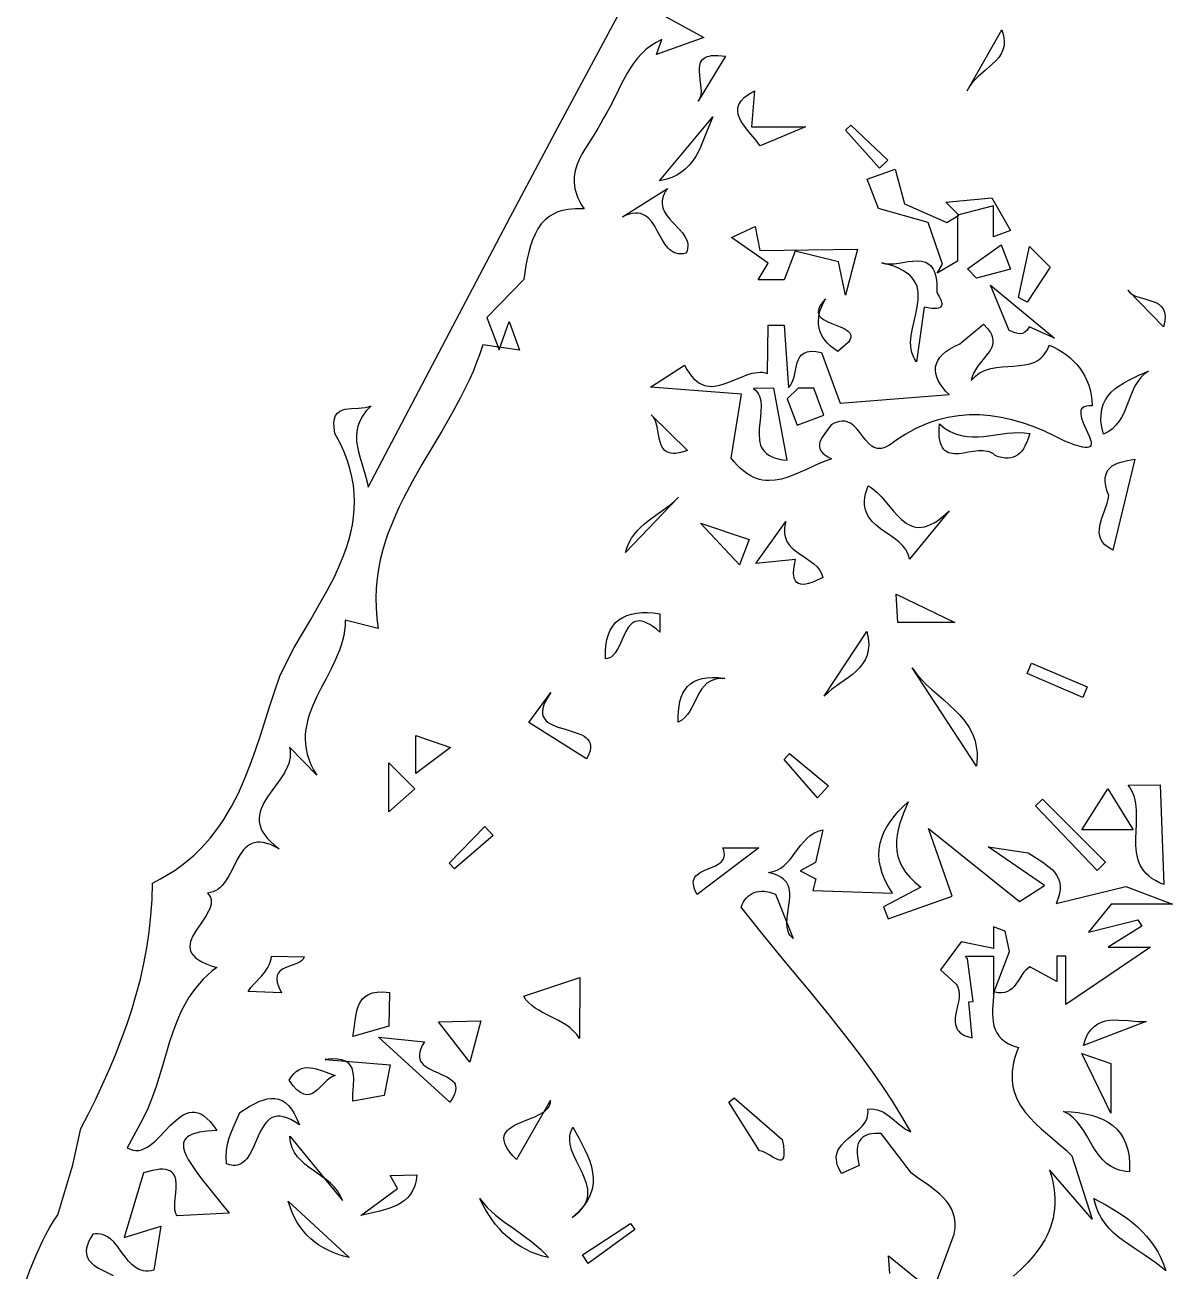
# Model space of a CAD drawing. Header units: metres. Extents: x 0 to 50, y 0 to 50.
# Drawn here: x 36.9 to 43.99, y 26.41 to 34.14 of the extents above; entities that cross this region are included whole.
import ezdxf

# ---------------------------------------------------------------- set-up
doc = ezdxf.new("R2010")
doc.units = ezdxf.units.M

msp = doc.modelspace()

# ---------------------------------------------------------------- linework, layer by layer
for points in [[(36.901291, 26.329422), (36.934369, 26.419446), (36.970237, 26.507901), (37.009885, 26.59424), (37.031436, 26.636444), (37.054302, 26.677914), (37.078608, 26.718581), (37.104477, 26.758377), (37.198778, 27.069422), (37.248639, 27.294612), (37.248639, 27.294612), (37.29502, 27.38493), (37.33975, 27.475559), (37.382649, 27.566567), (37.423539, 27.658024), (37.462238, 27.749999), (37.498566, 27.84256), (37.532345, 27.935777), (37.563393, 28.029719), (37.591531, 28.124455), (37.616579, 28.220055), (37.638356, 28.316586), (37.656684, 28.414119), (37.671381, 28.512722), (37.682269, 28.612465), (37.689166, 28.713417), (37.691893, 28.815646), (37.691893, 28.815646), (37.741057, 28.84086), (37.787624, 28.867649), (37.831694, 28.895953), (37.87337, 28.92571), (37.912753, 28.956857), (37.949945, 28.989334), (37.985048, 29.023078), (38.018164, 29.058027), (38.049394, 29.09412), (38.078839, 29.131295), (38.106602, 29.169491), (38.132785, 29.208645), (38.157488, 29.248695), (38.180814, 29.289581), (38.223741, 29.373611), (38.262378, 29.46024), (38.29754, 29.548975), (38.330041, 29.63932), (38.360693, 29.730783), (38.419707, 29.915084), (38.449696, 30.006935), (38.481092, 30.097927), (38.481092, 30.097927), (38.523567, 30.187204), (38.57058, 30.275505), (38.620554, 30.363178), (38.671913, 30.450571), (38.723079, 30.53803), (38.772477, 30.625903), (38.81853, 30.714538), (38.859662, 30.804281), (38.87789, 30.849676), (38.894297, 30.89548), (38.908685, 30.941734), (38.920857, 30.988482), (38.930617, 31.035768), (38.937768, 31.083635), (38.942111, 31.132126), (38.943451, 31.181286), (38.94159, 31.231156), (38.936331, 31.281782), (38.927478, 31.333205), (38.914832, 31.385471), (38.898198, 31.438621), (38.877377, 31.4927), (38.852173, 31.54775), (38.82239, 31.603816), (38.82239, 31.603816), (38.816711, 31.640247), (38.815804, 31.670358), (38.819209, 31.694766), (38.826466, 31.71409), (38.837114, 31.728949), (38.850694, 31.739959), (38.866744, 31.747741), (38.884805, 31.752911), (38.904416, 31.756087), (38.925117, 31.757889), (38.967949, 31.759841), (39.009617, 31.763712), (39.028864, 31.767913), (39.046439, 31.774447), (39.046439, 31.774447), (39.016436, 31.742613), (38.993212, 31.710829), (38.976139, 31.679095), (38.964588, 31.647409), (38.957931, 31.615769), (38.95554, 31.584174), (38.956787, 31.552621), (38.961042, 31.521109), (38.967679, 31.489637), (38.976068, 31.458202), (38.99559, 31.39544), (39.014583, 31.332807), (39.02231, 31.301536), (39.02802, 31.270292), (39.02802, 31.270292), (39.613781, 32.386317), (39.907864, 32.9434), (40.203158, 33.499649), (40.49997, 34.054905), (40.798607, 34.609006)], [(40.844338, 34.202423), (41.108791, 34.057264), (40.815735, 33.951846), (40.848194, 34.045142), (40.848194, 34.045142), (40.811907, 34.027423), (40.77895, 34.006788), (40.749002, 33.983497), (40.721742, 33.957812), (40.696847, 33.929996), (40.673997, 33.90031), (40.652869, 33.869016), (40.633142, 33.836377), (40.596604, 33.76811), (40.561811, 33.697605), (40.526189, 33.626958), (40.507264, 33.592236), (40.487166, 33.558264), (40.487166, 33.558264), (40.470663, 33.526056), (40.45199, 33.494163), (40.411016, 33.430711), (40.370003, 33.366683), (40.351281, 33.334072), (40.334709, 33.300859), (40.321006, 33.266891), (40.310892, 33.232016), (40.305088, 33.19608), (40.304313, 33.158931), (40.309286, 33.120415), (40.314153, 33.100598), (40.320728, 33.080381), (40.329099, 33.059747), (40.339358, 33.038675), (40.351594, 33.017148), (40.365897, 32.995145), (40.365897, 32.995145), (40.312901, 32.996537), (40.265575, 32.992423), (40.243924, 32.988413), (40.223552, 32.983161), (40.204414, 32.976711), (40.186463, 32.969109), (40.153941, 32.950625), (40.125616, 32.928069), (40.101121, 32.901799), (40.080089, 32.872172), (40.06215, 32.839547), (40.046936, 32.804284), (40.034081, 32.76674), (40.023214, 32.727273), (40.01397, 32.686242), (40.005978, 32.644006), (39.992283, 32.55735), (39.763336, 32.322532), (39.839494, 32.121909), (39.902547, 32.296921), (39.96633, 32.119884), (39.73916, 32.153527), (39.73916, 32.153527), (39.720798, 32.097509), (39.700312, 32.042212), (39.677903, 31.987572), (39.65377, 31.933523), (39.601134, 31.826937), (39.544006, 31.721929), (39.483988, 31.617976), (39.422682, 31.514553), (39.361688, 31.411138), (39.302609, 31.307205), (39.247046, 31.202231), (39.221083, 31.14919), (39.1966, 31.095693), (39.173797, 31.041673), (39.152874, 30.987065), (39.134032, 30.931805), (39.117469, 30.875825), (39.103388, 30.819062), (39.091987, 30.761449), (39.083467, 30.702921), (39.078028, 30.643412), (39.075871, 30.582857), (39.077196, 30.521191), (39.082202, 30.458347), (39.09109, 30.394261), (38.886054, 30.444666), (38.886054, 30.444666), (38.885077, 30.412819), (38.881861, 30.381456), (38.876602, 30.350539), (38.869493, 30.320032), (38.860729, 30.289898), (38.850505, 30.2601), (38.826456, 30.201369), (38.798902, 30.143546), (38.769401, 30.086338), (38.739508, 30.029452), (38.710782, 29.972596), (38.684778, 29.915477), (38.663055, 29.857803), (38.654284, 29.828666), (38.647168, 29.79928), (38.6419, 29.76961), (38.638676, 29.739617), (38.637689, 29.709266), (38.639134, 29.678521), (38.643206, 29.647344), (38.6501, 29.615698), (38.66001, 29.583549), (38.673131, 29.550857), (38.689658, 29.517588), (38.709784, 29.483705), (38.539694, 29.65712), (38.539694, 29.65712), (38.544045, 29.636575), (38.545565, 29.616336), (38.544497, 29.596376), (38.541083, 29.576671), (38.535565, 29.557196), (38.528186, 29.537927), (38.508809, 29.499907), (38.484891, 29.462412), (38.458368, 29.425245), (38.431176, 29.388207), (38.405254, 29.351101), (38.382536, 29.313728), (38.372985, 29.29488), (38.364961, 29.275892), (38.358707, 29.256737), (38.354465, 29.237393), (38.352477, 29.217833), (38.352986, 29.198034), (38.356232, 29.17797), (38.362459, 29.157617), (38.371908, 29.13695), (38.384822, 29.115944), (38.401442, 29.094575), (38.422011, 29.072817), (38.446771, 29.050647), (38.475964, 29.028038), (38.475964, 29.028038), (38.448638, 29.042491), (38.423334, 29.053594), (38.399938, 29.061533), (38.378333, 29.066494), (38.358404, 29.068665), (38.340037, 29.068232), (38.323117, 29.065381), (38.307527, 29.060298), (38.293153, 29.053171), (38.279879, 29.044186), (38.267591, 29.033529), (38.256173, 29.021386), (38.235487, 28.993391), (38.2169, 28.961693), (38.182332, 28.893156), (38.16451, 28.8593), (38.145099, 28.827709), (38.123178, 28.799875), (38.110988, 28.787833), (38.097825, 28.777289), (38.083574, 28.768431), (38.06812, 28.761444), (38.051347, 28.756516), (38.03314, 28.753832), (38.03314, 28.753832), (38.043555, 28.740923), (38.050678, 28.727601), (38.054781, 28.713897), (38.056139, 28.699843), (38.055025, 28.68547), (38.051713, 28.670809), (38.046476, 28.655892), (38.039588, 28.64075), (38.021953, 28.609915), (38.000998, 28.578555), (37.957878, 28.515261), (37.940092, 28.483827), (37.9331, 28.468273), (37.92774, 28.45287), (37.924285, 28.437648), (37.923011, 28.42264), (37.924189, 28.407875), (37.928094, 28.393386), (37.934999, 28.379204), (37.945177, 28.36536), (37.958903, 28.351886), (37.97645, 28.338812), (37.998092, 28.32617), (38.024102, 28.313992), (38.054753, 28.302308), (38.09032, 28.29115), (38.09032, 28.29115), (38.060343, 28.268431), (38.03242, 28.244587), (38.00644, 28.219674), (37.982292, 28.193753), (37.959866, 28.16688), (37.93905, 28.139116), (37.919735, 28.110518), (37.901809, 28.081145), (37.869683, 28.020308), (37.841784, 27.957073), (37.817227, 27.891908), (37.795125, 27.825282), (37.754745, 27.689519), (37.713554, 27.553529), (37.690439, 27.48662), (37.664462, 27.421059), (37.634738, 27.357314), (37.600381, 27.295854), (37.533913, 27.174581), (37.533913, 27.174581), (37.552694, 27.165076), (37.57108, 27.159398), (37.589103, 27.157246), (37.606793, 27.15832), (37.624179, 27.162321), (37.641292, 27.168949), (37.658163, 27.177904), (37.674822, 27.188885), (37.707624, 27.215728), (37.739941, 27.247079), (37.804088, 27.313705), (37.836403, 27.344181), (37.869202, 27.369567), (37.885859, 27.379602), (37.902728, 27.387463), (37.919839, 27.392853), (37.937223, 27.39547), (37.954909, 27.395014), (37.972929, 27.391187), (37.991311, 27.383687), (38.010088, 27.372215), (38.029289, 27.356471), (38.048944, 27.336155), (38.069083, 27.310967), (38.089737, 27.280608), (38.089737, 27.280608), (38.031099, 27.277837), (37.983658, 27.271364), (37.946522, 27.261528), (37.93154, 27.255454), (37.918798, 27.248665), (37.908186, 27.241205), (37.899593, 27.233114), (37.892906, 27.224436), (37.888014, 27.215213), (37.884805, 27.205486), (37.883168, 27.195299), (37.884163, 27.173711), (37.890105, 27.150786), (37.900102, 27.126862), (37.913261, 27.102277), (37.928689, 27.077369), (37.96278, 27.027936), (37.995233, 26.981265), (38.167064, 26.768563), (37.845378, 26.751908), (37.845378, 26.751908), (37.839818, 26.759118), (37.835608, 26.767575), (37.83067, 26.787757), (37.829437, 26.811518), (37.830778, 26.837917), (37.836668, 26.894883), (37.838958, 26.923572), (37.839307, 26.951148), (37.836584, 26.976673), (37.829662, 26.999209), (37.824273, 27.009063), (37.817411, 27.017817), (37.808934, 27.025355), (37.798701, 27.03156), (37.786572, 27.036313), (37.772405, 27.039499), (37.756058, 27.040999), (37.737392, 27.040696), (37.716264, 27.038473), (37.692533, 27.034213), (37.6367, 27.019112), (37.516478, 26.617668), (37.743098, 26.688761), (37.700226, 26.415728), (37.700226, 26.415728), (37.682491, 26.411984), (37.665835, 26.410193), (37.650187, 26.41023), (37.635479, 26.411969), (37.621639, 26.415283), (37.608599, 26.420045), (37.584636, 26.433412), (37.563032, 26.451058), (37.543227, 26.471975), (37.524662, 26.495151), (37.506779, 26.519578), (37.470822, 26.568139), (37.45163, 26.590254), (37.430883, 26.609579), (37.408024, 26.625103), (37.395627, 26.631124), (37.382492, 26.635816), (37.368549, 26.639052), (37.353729, 26.640708), (37.337961, 26.640655), (37.321176, 26.638769), (37.321176, 26.638769), (37.306804, 26.614133), (37.295853, 26.591462), (37.288116, 26.570635), (37.283388, 26.551531), (37.281463, 26.534031), (37.282134, 26.518014), (37.285195, 26.503359), (37.29044, 26.489947), (37.297664, 26.477657), (37.30666, 26.466369), (37.317223, 26.455963), (37.329145, 26.446318), (37.356245, 26.428832), (37.386314, 26.412948), (37.44876, 26.382138)], [(42.955069, 34.10629), (42.955069, 34.10629), (42.965769, 34.070549), (42.969908, 34.038204), (42.9682, 34.008871), (42.96136, 33.982165), (42.950103, 33.9577), (42.935143, 33.935093), (42.917196, 33.913958), (42.896976, 33.89391), (42.852577, 33.855537), (42.807664, 33.816896), (42.786801, 33.796512), (42.767954, 33.774907), (42.751838, 33.751696), (42.739167, 33.726493), (42.955069, 34.10629)], [(41.2417, 33.942418), (41.072221, 33.663984), (41.072221, 33.663984), (41.078855, 33.671879), (41.084039, 33.680644), (41.090599, 33.700458), (41.092993, 33.722769), (41.092313, 33.746925), (41.086097, 33.798152), (41.082744, 33.823913), (41.080683, 33.848901), (41.081005, 33.872461), (41.084803, 33.893938), (41.088346, 33.903691), (41.093168, 33.912678), (41.099404, 33.920817), (41.107191, 33.928027), (41.116666, 33.934225), (41.127964, 33.93933), (41.141223, 33.943259), (41.156579, 33.945932), (41.174168, 33.947266), (41.194127, 33.94718), (41.2417, 33.942418)], [(41.42176, 33.726709), (41.404241, 33.504737), (41.737522, 33.504737), (41.457242, 33.385688), (41.457242, 33.385688), (41.423913, 33.430001), (41.387792, 33.4737), (41.354403, 33.51685), (41.340458, 33.538241), (41.329268, 33.559519), (41.321523, 33.580693), (41.317913, 33.601772), (41.319129, 33.622764), (41.325861, 33.643677), (41.3388, 33.66452), (41.358635, 33.685301), (41.386059, 33.706028), (41.42176, 33.726709)], [(41.163455, 33.56562), (41.163455, 33.56562), (41.137683, 33.503056), (41.113038, 33.439473), (41.086742, 33.377254), (41.072107, 33.3474), (41.056017, 33.318779), (41.038125, 33.291691), (41.018085, 33.266431), (40.995548, 33.243299), (40.970168, 33.222591), (40.941597, 33.204605), (40.909489, 33.189639), (40.873495, 33.177991), (40.833269, 33.169959), (41.163455, 33.56562)], [(42.018813, 33.515065), (42.247755, 33.296974), (42.196352, 33.24858), (41.985261, 33.483474), (42.018813, 33.515065)], [(42.120695, 33.179904), (42.294732, 33.242246), (42.351136, 33.0262), (42.61373, 32.91162), (42.688303, 32.956329), (42.6084, 33.03617), (42.893615, 33.064495), (43.009409, 32.860857), (42.903876, 32.822895), (42.903876, 33.014699), (42.680147, 32.95638), (42.680147, 32.671996), (42.554299, 32.596546), (42.587858, 32.652435), (42.498968, 32.910636), (42.189438, 32.998815), (42.120695, 33.179904)], [(40.882293, 33.121851), (40.882293, 33.121851), (40.87131, 33.104527), (40.862785, 33.087964), (40.856566, 33.072118), (40.852502, 33.056943), (40.850442, 33.042395), (40.850235, 33.028427), (40.851728, 33.014994), (40.854772, 33.002052), (40.864905, 32.977456), (40.879423, 32.954279), (40.897117, 32.932157), (40.916776, 32.91073), (40.95715, 32.868507), (40.975446, 32.846988), (40.990868, 32.824714), (41.002205, 32.801324), (41.005964, 32.789097), (41.008249, 32.776455), (41.008907, 32.763353), (41.007788, 32.749745), (41.00474, 32.735587), (40.999613, 32.720833), (40.999613, 32.720833), (40.981469, 32.717213), (40.964726, 32.716061), (40.94928, 32.717198), (40.935029, 32.720448), (40.92187, 32.725631), (40.9097, 32.73257), (40.898418, 32.741087), (40.887919, 32.751004), (40.868864, 32.774325), (40.851713, 32.801109), (40.819836, 32.859369), (40.803468, 32.887997), (40.785717, 32.914392), (40.765762, 32.93713), (40.754702, 32.946682), (40.742782, 32.954785), (40.729901, 32.961263), (40.715955, 32.965935), (40.700843, 32.968626), (40.68446, 32.969155), (40.666705, 32.967347), (40.647474, 32.963021), (40.626666, 32.956001), (40.604177, 32.946109), (40.882293, 33.121851)], [(41.279758, 32.818381), (41.425323, 32.887279), (41.455769, 32.737936), (42.060669, 32.746489), (41.985823, 32.459803), (41.943612, 32.66686), (41.673956, 32.734014), (41.60586, 32.55463), (41.444042, 32.55463), (41.506697, 32.658973), (41.279758, 32.818381)], [(42.950166, 32.773101), (43.007754, 32.621396), (42.79844, 32.566835), (42.742395, 32.622836), (42.950166, 32.773101)], [(43.125227, 32.761931), (43.253916, 32.633343), (43.111086, 32.416886), (43.057239, 32.445953), (43.125227, 32.761931)], [(42.426188, 32.04698), (42.426188, 32.04698), (42.413792, 32.065302), (42.404248, 32.084335), (42.397308, 32.104013), (42.392722, 32.124272), (42.390242, 32.145045), (42.389619, 32.166268), (42.392946, 32.209797), (42.400714, 32.254336), (42.410931, 32.29936), (42.421606, 32.344345), (42.430748, 32.388766), (42.436366, 32.432098), (42.437231, 32.453192), (42.436468, 32.473817), (42.433828, 32.493908), (42.429063, 32.5134), (42.421923, 32.532225), (42.41216, 32.55032), (42.399525, 32.567618), (42.383769, 32.584054), (42.364642, 32.599563), (42.341897, 32.614078), (42.315284, 32.627535), (42.284554, 32.639867), (42.249458, 32.651009), (42.209748, 32.660896), (42.209748, 32.660896), (42.233634, 32.65531), (42.259652, 32.653861), (42.287274, 32.655491), (42.315975, 32.659144), (42.374505, 32.668292), (42.403282, 32.671674), (42.431031, 32.672852), (42.457227, 32.670771), (42.481341, 32.664373), (42.492454, 32.659225), (42.502849, 32.652602), (42.512461, 32.644372), (42.521223, 32.634402), (42.529071, 32.62256), (42.535937, 32.608715), (42.541758, 32.592734), (42.546465, 32.574486), (42.549995, 32.553837), (42.55228, 32.530657), (42.552855, 32.476173), (42.552855, 32.476173), (42.566312, 32.45277), (42.57673, 32.43079), (42.582304, 32.41126), (42.58271, 32.402733), (42.581228, 32.395204), (42.577632, 32.388799), (42.571697, 32.383648), (42.563197, 32.379878), (42.551907, 32.377617), (42.5376, 32.376994), (42.520051, 32.378137), (42.474326, 32.386234), (42.426188, 32.04698)], [(43.280576, 32.193333), (43.123327, 32.263312), (43.123327, 32.263312), (43.110724, 32.243478), (43.097577, 32.230348), (43.083743, 32.223007), (43.069079, 32.22054), (43.053443, 32.222031), (43.036691, 32.226567), (42.999268, 32.241108), (42.885452, 32.521652), (43.280576, 32.193333)], [(43.736123, 32.491756), (43.736123, 32.491756), (43.74876, 32.476483), (43.764584, 32.464389), (43.782945, 32.454824), (43.803191, 32.447136), (43.846731, 32.43479), (43.889995, 32.422146), (43.909895, 32.414084), (43.927772, 32.403995), (43.942974, 32.391229), (43.95485, 32.375133), (43.96275, 32.355058), (43.96602, 32.330353), (43.964011, 32.300366), (43.95607, 32.264448), (43.736123, 32.491756)], [(41.861544, 32.43812), (41.861544, 32.43812), (41.846672, 32.421185), (41.835049, 32.405604), (41.826476, 32.391296), (41.820752, 32.378181), (41.817678, 32.366179), (41.817053, 32.355208), (41.818678, 32.345189), (41.822353, 32.33604), (41.827877, 32.327683), (41.835051, 32.320035), (41.853548, 32.306547), (41.876244, 32.294934), (41.901539, 32.284551), (41.953528, 32.264903), (41.977022, 32.25435), (41.996716, 32.242453), (42.004638, 32.235799), (42.01101, 32.228567), (42.015632, 32.220678), (42.018304, 32.21205), (42.018826, 32.202603), (42.016999, 32.192257), (42.012622, 32.180931), (42.005495, 32.168545), (41.938715, 32.11057), (41.938715, 32.11057), (41.91477, 32.127167), (41.893594, 32.144346), (41.87514, 32.162093), (41.859361, 32.180394), (41.84621, 32.199235), (41.83564, 32.218603), (41.827603, 32.238482), (41.822054, 32.25886), (41.818944, 32.279721), (41.818227, 32.301052), (41.819856, 32.322839), (41.823784, 32.345068), (41.829964, 32.367724), (41.838349, 32.390795), (41.848891, 32.414265), (41.861544, 32.43812)], [(41.606095, 32.275186), (41.632186, 31.885956), (41.632186, 31.885956), (41.645575, 31.902834), (41.655768, 31.921467), (41.663433, 31.941391), (41.669241, 31.962138), (41.677965, 32.004241), (41.687298, 32.04405), (41.693868, 32.06193), (41.702601, 32.077839), (41.714165, 32.091311), (41.729231, 32.101881), (41.74847, 32.109082), (41.77255, 32.11245), (41.802141, 32.111517), (41.837914, 32.105819), (41.952073, 31.790922), (42.627387, 31.843804), (42.627387, 31.843804), (42.60645, 31.865969), (42.588297, 31.888023), (42.573048, 31.909917), (42.560821, 31.931603), (42.551738, 31.953032), (42.545918, 31.974156), (42.543481, 31.994926), (42.544546, 32.015293), (42.549234, 32.03521), (42.557663, 32.054627), (42.569955, 32.073497), (42.586228, 32.09177), (42.606602, 32.109398), (42.631197, 32.126333), (42.660134, 32.142525), (42.693531, 32.157928), (42.840491, 32.27968), (42.840491, 32.27968), (42.866826, 32.253178), (42.884853, 32.228112), (42.891032, 32.216063), (42.895468, 32.204309), (42.899564, 32.181597), (42.898034, 32.159802), (42.891773, 32.138753), (42.881674, 32.118277), (42.868632, 32.0982), (42.83729, 32.058555), (42.804898, 32.018439), (42.790543, 31.997772), (42.778607, 31.976469), (42.769984, 31.954357), (42.765567, 31.931264), (42.765567, 31.931264), (42.778385, 31.946159), (42.791966, 31.959184), (42.806247, 31.970474), (42.821167, 31.980163), (42.852678, 31.995283), (42.886007, 32.005625), (42.920663, 32.012271), (42.956153, 32.016301), (43.02767, 32.020844), (43.062713, 32.023518), (43.096623, 32.027904), (43.128909, 32.035082), (43.159078, 32.046134), (43.173216, 32.05345), (43.186639, 32.062141), (43.199288, 32.072341), (43.2111, 32.084185), (43.222014, 32.097809), (43.231969, 32.113348), (43.240903, 32.130936), (43.248754, 32.15071), (43.248754, 32.15071), (43.277095, 32.137414), (43.304247, 32.122853), (43.330131, 32.107007), (43.354668, 32.089856), (43.377778, 32.071379), (43.399383, 32.051557), (43.419404, 32.030369), (43.43776, 32.007795), (43.454373, 31.983815), (43.469164, 31.958409), (43.482053, 31.931557), (43.492961, 31.903238), (43.50181, 31.873432), (43.50852, 31.84212), (43.513011, 31.80928), (43.515204, 31.774894), (43.515204, 31.774894), (43.495094, 31.775044), (43.478728, 31.772962), (43.465827, 31.768827), (43.456112, 31.762816), (43.449304, 31.755107), (43.445125, 31.745878), (43.443295, 31.735308), (43.443535, 31.723574), (43.449111, 31.697327), (43.459622, 31.66856), (43.486522, 31.609168), (43.498448, 31.58139), (43.506383, 31.556789), (43.508157, 31.546125), (43.508097, 31.53679), (43.505922, 31.528961), (43.501356, 31.522816), (43.494118, 31.518534), (43.483931, 31.516292), (43.470514, 31.516268), (43.453589, 31.518641), (43.432877, 31.523589), (43.408099, 31.531289), (43.34523, 31.555658), (43.34523, 31.555658), (43.279885, 31.58888), (43.214409, 31.618948), (43.148811, 31.645586), (43.083103, 31.668517), (43.017297, 31.687465), (42.951402, 31.702155), (42.885431, 31.712311), (42.819395, 31.717656), (42.753303, 31.717915), (42.687168, 31.712812), (42.621001, 31.702071), (42.554812, 31.685416), (42.521712, 31.674784), (42.488612, 31.662571), (42.455512, 31.648741), (42.422413, 31.63326), (42.389318, 31.616093), (42.356226, 31.597207), (42.32314, 31.576566), (42.290062, 31.554136), (42.290062, 31.554136), (42.271568, 31.539512), (42.254275, 31.528015), (42.238103, 31.519448), (42.222971, 31.513613), (42.208801, 31.510311), (42.195512, 31.509346), (42.183025, 31.51052), (42.17126, 31.513635), (42.160136, 31.518494), (42.149575, 31.524898), (42.129821, 31.541553), (42.111359, 31.56202), (42.093551, 31.584716), (42.075759, 31.608061), (42.057345, 31.630473), (42.037671, 31.650371), (42.016098, 31.666173), (42.004401, 31.672044), (41.991989, 31.676299), (41.978784, 31.678738), (41.964706, 31.679166), (41.949674, 31.677384), (41.933609, 31.673194), (41.916432, 31.666399), (41.898062, 31.656801), (41.898062, 31.656801), (41.857306, 31.603133), (41.839477, 31.576147), (41.832554, 31.562679), (41.827474, 31.549251), (41.824625, 31.535881), (41.824392, 31.522587), (41.827163, 31.509386), (41.833324, 31.496297), (41.843263, 31.483337), (41.857366, 31.470523), (41.87602, 31.457875), (41.899611, 31.445409), (41.899611, 31.445409), (41.860713, 31.431887), (41.821864, 31.41594), (41.744268, 31.380431), (41.666739, 31.346209), (41.627972, 31.331869), (41.589191, 31.320598), (41.550384, 31.313311), (41.51154, 31.310924), (41.492101, 31.311854), (41.472649, 31.314353), (41.453183, 31.318534), (41.433701, 31.324512), (41.414202, 31.332402), (41.394685, 31.342319), (41.375148, 31.354375), (41.35559, 31.368687), (41.336009, 31.385369), (41.316405, 31.404534), (41.296776, 31.426298), (41.277121, 31.450775), (41.341277, 31.845868), (40.778282, 31.889408), (40.989334, 32.026456), (40.989334, 32.026456), (41.003302, 32.000648), (41.017579, 31.978135), (41.032148, 31.958743), (41.046992, 31.9423), (41.062093, 31.928632), (41.077433, 31.917567), (41.092996, 31.90893), (41.108764, 31.902549), (41.124719, 31.89825), (41.140843, 31.89586), (41.157121, 31.895206), (41.173534, 31.896115), (41.206695, 31.901927), (41.240188, 31.911912), (41.273872, 31.924681), (41.30761, 31.938851), (41.34126, 31.953035), (41.374685, 31.965847), (41.407744, 31.975902), (41.440298, 31.981812), (41.456342, 31.98278), (41.472208, 31.982193), (41.487878, 31.979877), (41.503334, 31.975659), (41.50608, 32.275186), (41.606095, 32.275186)], [(43.862777, 31.989997), (43.862777, 31.989997), (43.837382, 31.971195), (43.815811, 31.949664), (43.797471, 31.925828), (43.78177, 31.900107), (43.768117, 31.872926), (43.755919, 31.844705), (43.733521, 31.786839), (43.709841, 31.729887), (43.696041, 31.70281), (43.680144, 31.677229), (43.661559, 31.653567), (43.639695, 31.632246), (43.613958, 31.613689), (43.583757, 31.598318), (43.583757, 31.598318), (43.573654, 31.642455), (43.568927, 31.682755), (43.56921, 31.71948), (43.574138, 31.752888), (43.583347, 31.783242), (43.596472, 31.810801), (43.613147, 31.835826), (43.633008, 31.858578), (43.655689, 31.879316), (43.680826, 31.898301), (43.708053, 31.915795), (43.737007, 31.932057), (43.79863, 31.961927), (43.862777, 31.989997)], [(41.415771, 31.881019), (41.415771, 31.881019), (41.428124, 31.870994), (41.438279, 31.859792), (41.446419, 31.847505), (41.452725, 31.834226), (41.457381, 31.820048), (41.460567, 31.805063), (41.463259, 31.773047), (41.462259, 31.738921), (41.459022, 31.703427), (41.451666, 31.631311), (41.450458, 31.596174), (41.452839, 31.562642), (41.45583, 31.546711), (41.460264, 31.531459), (41.466324, 31.51698), (41.474192, 31.503366), (41.484048, 31.490712), (41.496076, 31.479108), (41.510458, 31.468649), (41.527374, 31.459427), (41.547009, 31.451535), (41.569543, 31.445067), (41.595158, 31.440114), (41.624037, 31.43677), (41.540953, 31.883965), (41.415771, 31.881019)], [(41.692009, 31.883965), (41.625356, 31.817365), (41.687319, 31.654136), (41.852557, 31.716764), (41.789087, 31.883965), (41.692009, 31.883965)], [(40.781907, 31.719426), (41.006449, 31.496931), (41.006449, 31.496931), (40.966243, 31.484715), (40.932955, 31.47941), (40.918677, 31.47912), (40.905852, 31.480282), (40.89439, 31.482804), (40.884198, 31.486595), (40.875185, 31.491563), (40.867258, 31.497616), (40.854298, 31.51261), (40.844582, 31.530841), (40.837376, 31.551576), (40.831945, 31.57408), (40.827555, 31.597618), (40.818955, 31.644858), (40.813277, 31.667091), (40.805699, 31.68742), (40.795487, 31.705109), (40.781907, 31.719426)], [(43.128401, 31.602038), (43.128401, 31.602038), (43.114608, 31.560022), (43.097858, 31.523747), (43.088249, 31.507988), (43.077749, 31.493936), (43.066309, 31.481679), (43.053878, 31.471309), (43.040407, 31.462916), (43.025844, 31.45659), (43.010139, 31.45242), (42.993242, 31.450498), (42.975103, 31.450913), (42.955671, 31.453756), (42.934897, 31.459116), (42.912729, 31.467085), (42.912729, 31.467085), (42.902123, 31.476026), (42.890684, 31.483057), (42.878493, 31.488349), (42.865633, 31.492076), (42.838235, 31.495527), (42.809147, 31.494794), (42.779027, 31.49126), (42.748532, 31.48631), (42.718321, 31.481328), (42.689051, 31.477698), (42.66138, 31.476805), (42.635965, 31.480032), (42.62431, 31.483623), (42.613465, 31.488764), (42.603513, 31.495626), (42.594537, 31.504384), (42.586618, 31.51521), (42.579839, 31.528277), (42.574282, 31.543759), (42.570029, 31.561827), (42.567162, 31.582656), (42.565764, 31.606418), (42.565917, 31.633287), (42.567703, 31.663435), (42.567703, 31.663435), (42.600426, 31.636055), (42.633775, 31.615118), (42.667684, 31.599915), (42.702083, 31.589738), (42.736905, 31.583881), (42.772082, 31.581634), (42.807545, 31.582291), (42.843228, 31.585143), (42.914977, 31.5946), (42.986785, 31.604344), (43.022541, 31.607553), (43.058108, 31.608711), (43.093417, 31.607109), (43.128401, 31.602038)], [(43.778184, 31.443163), (43.642478, 30.880301), (43.642478, 30.880301), (43.615121, 30.895574), (43.593873, 30.912091), (43.578162, 30.929754), (43.567416, 30.948465), (43.561062, 30.968129), (43.558528, 30.988647), (43.559241, 31.009922), (43.56263, 31.031857), (43.56812, 31.054355), (43.575141, 31.077317), (43.591482, 31.124248), (43.607074, 31.171873), (43.613158, 31.195701), (43.617337, 31.219411), (43.617337, 31.219411), (43.606167, 31.250338), (43.598964, 31.278187), (43.595485, 31.303135), (43.595486, 31.325355), (43.598724, 31.345025), (43.604954, 31.362318), (43.613932, 31.377411), (43.625415, 31.390478), (43.639158, 31.401696), (43.654919, 31.41124), (43.672453, 31.419285), (43.691516, 31.426006), (43.733254, 31.436179), (43.778184, 31.443163)], [(42.126241, 31.278311), (42.126241, 31.278311), (42.1408, 31.270205), (42.154896, 31.260672), (42.181912, 31.23798), (42.207719, 31.211546), (42.232745, 31.182679), (42.282169, 31.122887), (42.307424, 31.094583), (42.333614, 31.069087), (42.361166, 31.04771), (42.375587, 31.038975), (42.39051, 31.031761), (42.405988, 31.026231), (42.422074, 31.02255), (42.438823, 31.020882), (42.456287, 31.021389), (42.474521, 31.024236), (42.493578, 31.029586), (42.513511, 31.037604), (42.534375, 31.048453), (42.556222, 31.062297), (42.579107, 31.079299), (42.603083, 31.099624), (42.628203, 31.123435), (42.38161, 30.824267), (42.38161, 30.824267), (42.378359, 30.840397), (42.373398, 30.85554), (42.366866, 30.869781), (42.358906, 30.883207), (42.339259, 30.907958), (42.315582, 30.930483), (42.288998, 30.951472), (42.260632, 30.971616), (42.203049, 31.012124), (42.17608, 31.033869), (42.151826, 31.057528), (42.131409, 31.083791), (42.122991, 31.098115), (42.115955, 31.113348), (42.110439, 31.129577), (42.106586, 31.146888), (42.104536, 31.165368), (42.104429, 31.185102), (42.106405, 31.206177), (42.110606, 31.22868), (42.117171, 31.252696), (42.126241, 31.278311)], [(40.95176, 31.20779), (40.623063, 30.865566), (40.623063, 30.865566), (40.632967, 30.897587), (40.645611, 30.926869), (40.660713, 30.953695), (40.677989, 30.978349), (40.697156, 31.001113), (40.717931, 31.022271), (40.74003, 31.042106), (40.763169, 31.060901), (40.811438, 31.096503), (40.86047, 31.131342), (40.908, 31.167683), (40.930493, 31.187124), (40.95176, 31.20779)], [(41.086562, 31.046979), (41.388507, 30.945575), (41.328937, 30.788648), (41.086562, 31.046979)], [(41.616026, 31.057028), (41.616026, 31.057028), (41.611526, 31.037774), (41.608774, 31.019753), (41.607671, 31.002898), (41.608116, 30.987137), (41.610011, 30.972403), (41.613255, 30.958625), (41.623394, 30.933664), (41.637735, 30.9117), (41.655484, 30.89218), (41.675843, 30.874551), (41.698016, 30.858258), (41.744615, 30.827467), (41.767448, 30.811862), (41.788909, 30.79538), (41.8082, 30.777466), (41.824525, 30.757568), (41.837088, 30.735131), (41.845091, 30.709602), (41.845091, 30.709602), (41.798461, 30.687288), (41.777188, 30.678968), (41.757416, 30.672752), (41.73925, 30.668803), (41.722796, 30.66728), (41.708159, 30.668345), (41.695444, 30.672159), (41.684756, 30.678882), (41.6762, 30.688675), (41.669882, 30.701699), (41.665907, 30.718115), (41.66438, 30.738084), (41.665406, 30.761766), (41.669091, 30.789323), (41.675539, 30.820915), (41.429903, 30.797346), (41.616026, 31.057028)], [(42.299957, 30.607096), (42.663703, 30.43086), (42.310133, 30.43086), (42.299957, 30.607096)], [(40.836488, 30.370757), (40.836488, 30.370757), (40.81383, 30.389841), (40.792838, 30.405594), (40.773425, 30.418191), (40.755502, 30.42781), (40.738981, 30.434627), (40.723773, 30.438819), (40.70979, 30.440562), (40.696943, 30.440033), (40.685143, 30.437409), (40.674304, 30.432866), (40.664335, 30.426581), (40.655148, 30.41873), (40.638769, 30.399037), (40.624458, 30.375201), (40.611509, 30.348634), (40.599212, 30.320749), (40.586861, 30.292959), (40.573748, 30.266676), (40.559165, 30.243313), (40.542406, 30.224283), (40.532988, 30.216834), (40.522761, 30.210998), (40.511635, 30.206952), (40.499524, 30.204872), (40.499524, 30.204872), (40.498974, 30.248419), (40.501702, 30.288001), (40.50762, 30.323728), (40.516641, 30.355703), (40.528678, 30.384035), (40.543645, 30.408829), (40.561454, 30.430192), (40.582019, 30.448231), (40.605252, 30.463051), (40.631068, 30.47476), (40.659378, 30.483464), (40.690096, 30.489269), (40.723136, 30.492281), (40.75841, 30.492608), (40.795831, 30.490356), (40.835312, 30.485631), (40.836488, 30.370757)], [(42.118893, 30.375823), (42.118893, 30.375823), (42.127244, 30.333029), (42.129737, 30.294404), (42.126913, 30.259563), (42.119316, 30.228119), (42.107487, 30.199686), (42.091969, 30.173877), (42.073305, 30.150306), (42.052036, 30.128586), (42.028705, 30.108332), (42.003855, 30.089156), (41.951765, 30.052496), (41.900105, 30.015515), (41.875792, 29.995938), (41.853214, 29.975122), (42.118893, 30.375823)], [(42.399887, 30.150416), (42.399887, 30.150416), (42.42626, 30.113311), (42.456121, 30.078411), (42.48868, 30.045213), (42.523145, 30.013215), (42.594628, 29.950809), (42.630064, 29.919397), (42.664241, 29.887176), (42.696369, 29.853642), (42.725656, 29.818295), (42.751311, 29.780632), (42.772543, 29.740151), (42.781254, 29.718696), (42.788561, 29.696349), (42.794368, 29.673046), (42.798574, 29.648724), (42.801081, 29.623321), (42.80179, 29.596774), (42.800602, 29.56902), (42.797419, 29.539996), (42.399887, 30.150416)], [(43.45567, 29.966345), (43.111794, 30.114866), (43.138972, 30.178264), (43.483832, 30.032485), (43.45567, 29.966345)], [(41.237221, 30.084222), (41.237221, 30.084222), (41.203148, 30.083337), (41.173931, 30.077601), (41.148989, 30.067594), (41.127742, 30.053894), (41.109609, 30.037082), (41.094011, 30.017737), (41.080368, 29.99644), (41.068098, 29.973769), (41.04536, 29.926629), (41.033731, 29.903318), (41.021156, 29.880953), (41.007054, 29.860114), (40.990844, 29.84138), (40.971948, 29.825332), (40.949783, 29.812548), (40.949783, 29.812548), (40.949241, 29.84802), (40.95072, 29.881473), (40.954315, 29.912812), (40.960121, 29.94194), (40.968236, 29.968762), (40.978755, 29.993182), (40.991773, 30.015104), (41.007386, 30.034434), (41.025691, 30.051074), (41.046782, 30.064929), (41.070756, 30.075904), (41.097709, 30.083903), (41.127736, 30.08883), (41.160933, 30.090589), (41.197396, 30.089085), (41.237221, 30.084222)], [(40.160344, 29.996936), (40.160344, 29.996936), (40.141329, 29.968515), (40.12688, 29.942785), (40.11671, 29.919578), (40.110528, 29.898726), (40.108044, 29.880058), (40.10897, 29.863407), (40.113015, 29.848605), (40.11989, 29.835482), (40.129305, 29.823869), (40.140971, 29.813599), (40.154599, 29.804503), (40.169898, 29.796411), (40.204354, 29.782568), (40.242021, 29.77072), (40.280585, 29.759519), (40.317727, 29.747616), (40.351132, 29.733661), (40.36571, 29.725492), (40.378484, 29.716305), (40.389166, 29.70593), (40.397465, 29.694199), (40.403093, 29.680943), (40.40576, 29.665993), (40.405176, 29.649182), (40.401051, 29.63034), (40.393097, 29.609298), (40.381023, 29.585889), (40.024043, 29.810081), (40.160344, 29.996936)], [(39.324206, 29.729792), (39.538502, 29.656132), (39.324206, 29.493936), (39.324206, 29.729792)], [(41.813443, 29.34474), (41.605553, 29.582143), (41.63938, 29.618873), (41.881535, 29.417433), (41.813443, 29.34474)], [(39.156409, 29.560594), (39.317851, 29.399278), (39.156409, 29.256399), (39.156409, 29.560594)], [(43.612343, 29.399264), (43.768676, 29.145421), (43.450875, 29.145421), (43.612343, 29.399264)], [(43.738209, 29.423174), (43.935802, 29.424864), (43.959421, 28.805882), (43.959421, 28.805882), (43.931568, 28.817659), (43.906766, 28.830536), (43.884845, 28.844451), (43.865636, 28.859342), (43.848967, 28.875148), (43.834669, 28.891808), (43.822572, 28.90926), (43.812507, 28.927443), (43.804302, 28.946295), (43.797789, 28.965755), (43.789154, 29.006251), (43.785244, 29.048441), (43.784697, 29.091831), (43.788255, 29.180248), (43.789639, 29.224291), (43.788947, 29.267567), (43.784818, 29.309586), (43.781039, 29.329969), (43.775892, 29.349854), (43.769205, 29.369178), (43.760809, 29.387881), (43.750534, 29.4059), (43.738209, 29.423174)], [(42.260515, 26.393774), (42.253428, 26.504519), (42.527058, 26.280816), (42.659505, 26.638338), (42.659505, 26.638338), (42.664646, 26.674949), (42.665155, 26.708752), (42.661405, 26.73998), (42.653767, 26.768867), (42.642613, 26.795646), (42.628316, 26.82055), (42.611248, 26.843813), (42.591781, 26.865667), (42.570287, 26.886346), (42.547139, 26.906082), (42.497366, 26.943662), (42.44544, 26.980271), (42.394338, 27.017777), (42.207165, 27.26252), (42.207165, 27.26252), (42.167229, 27.263196), (42.149073, 27.261437), (42.132259, 27.258149), (42.116886, 27.253233), (42.103054, 27.246589), (42.090862, 27.238119), (42.080412, 27.227723), (42.071802, 27.215303), (42.065133, 27.20076), (42.060505, 27.183994), (42.058016, 27.164908), (42.057769, 27.143401), (42.059861, 27.119375), (42.064394, 27.092731), (42.071467, 27.06337), (41.961626, 27.013784), (41.961626, 27.013784), (41.95039, 27.033447), (41.94168, 27.052005), (41.935349, 27.069521), (41.931249, 27.086061), (41.929233, 27.101688), (41.929155, 27.116466), (41.930865, 27.130459), (41.934218, 27.143731), (41.939066, 27.156347), (41.945261, 27.168371), (41.961104, 27.190898), (41.980569, 27.211824), (42.002478, 27.231663), (42.048912, 27.270131), (42.07108, 27.289785), (42.090977, 27.310404), (42.107424, 27.3325), (42.119243, 27.356585), (42.123049, 27.369535), (42.125256, 27.383174), (42.125716, 27.397567), (42.124283, 27.412778), (42.124283, 27.412778), (42.144716, 27.414707), (42.164063, 27.413726), (42.182451, 27.410152), (42.200005, 27.404304), (42.21685, 27.396499), (42.233111, 27.387056), (42.264384, 27.364524), (42.325439, 27.313781), (42.357228, 27.290656), (42.373876, 27.280767), (42.391193, 27.272418), (42.391193, 27.272418), (42.335483, 27.368483), (42.277405, 27.46224), (42.21718, 27.553931), (42.155025, 27.643793), (42.091161, 27.732068), (42.025807, 27.818993), (41.891506, 27.989754), (41.753877, 28.157992), (41.614674, 28.325622), (41.475652, 28.49456), (41.338565, 28.666721), (41.338565, 28.666721), (41.345491, 28.683247), (41.35344, 28.698257), (41.362377, 28.711746), (41.372262, 28.723712), (41.383058, 28.734151), (41.394729, 28.743061), (41.407237, 28.750439), (41.420545, 28.756282), (41.434614, 28.760587), (41.449408, 28.76335), (41.464889, 28.764569), (41.481019, 28.76424), (41.51508, 28.75893), (41.551292, 28.747394), (41.660953, 28.471783), (41.660953, 28.471783), (41.650383, 28.481515), (41.641766, 28.492099), (41.634944, 28.503471), (41.629761, 28.515564), (41.623675, 28.541653), (41.622246, 28.569841), (41.62421, 28.599606), (41.628304, 28.630423), (41.637827, 28.693118), (41.64073, 28.723948), (41.64071, 28.753735), (41.636503, 28.781954), (41.632435, 28.795312), (41.626846, 28.808082), (41.619579, 28.820197), (41.610476, 28.831594), (41.599379, 28.842206), (41.586129, 28.851967), (41.57057, 28.860813), (41.552543, 28.868678), (41.53189, 28.875495), (41.508453, 28.881201), (41.508453, 28.881201), (41.536885, 28.886437), (41.562282, 28.895731), (41.585084, 28.908536), (41.605731, 28.924307), (41.624661, 28.942497), (41.642315, 28.96256), (41.675552, 29.006124), (41.708955, 29.050631), (41.726818, 29.071872), (41.746041, 29.091712), (41.767063, 29.109603), (41.790325, 29.125), (41.816265, 29.137357), (41.845323, 29.146128), (41.800348, 28.943014), (41.704438, 28.892278), (41.801555, 28.840903), (41.783521, 28.768806), (42.276823, 28.753404), (42.276823, 28.753404), (42.250583, 28.795531), (42.229483, 28.836561), (42.213342, 28.876536), (42.201983, 28.915495), (42.195226, 28.95348), (42.192891, 28.990531), (42.194799, 29.026689), (42.200772, 29.061993), (42.210629, 29.096486), (42.224193, 29.130206), (42.241282, 29.163196), (42.261719, 29.195494), (42.285324, 29.227143), (42.311918, 29.258182), (42.341322, 29.288652), (42.373356, 29.318594)], [(42.373356, 29.318594), (42.373356, 29.318594), (42.34472, 29.248911), (42.332172, 29.214459), (42.321287, 29.180264), (42.312431, 29.146323), (42.305965, 29.112634), (42.302254, 29.079195), (42.301661, 29.046004), (42.304549, 29.013057), (42.311282, 28.980354), (42.322223, 28.947891), (42.337736, 28.915667), (42.358183, 28.883679), (42.383929, 28.851924), (42.415336, 28.820402), (42.452769, 28.789108), (42.222091, 28.66829), (42.249633, 28.594555), (42.647561, 28.7352), (42.499882, 29.154113), (43.063768, 28.700995), (43.219139, 28.799536), (42.869529, 29.039853), (43.117663, 29.002843), (43.117663, 29.002843), (43.208628, 28.944304), (43.248523, 28.914925), (43.265975, 28.899353), (43.281344, 28.882866), (43.294316, 28.86522), (43.304577, 28.84617), (43.311813, 28.825472), (43.315711, 28.802881), (43.315956, 28.778153), (43.312234, 28.751043), (43.304231, 28.721307), (43.291633, 28.6887), (43.722786, 28.793348), (44.012304, 28.684339), (43.632138, 28.684339), (43.491199, 28.511823), (43.798349, 28.588315), (43.822906, 28.547363), (43.613839, 28.418868), (43.875374, 28.418868), (43.351335, 28.062355), (43.351335, 28.362979), (43.295402, 28.362979), (43.295402, 28.205323), (43.128912, 28.2959), (43.128912, 28.2959), (43.115348, 28.286526), (43.103162, 28.275114), (43.092048, 28.26209), (43.081699, 28.247881), (43.062073, 28.217614), (43.041836, 28.187724), (43.030724, 28.173987), (43.018539, 28.161624), (43.004978, 28.151062), (42.989734, 28.142726), (42.9725, 28.137044), (42.95297, 28.134442), (42.93084, 28.135346), (42.905801, 28.140183), (42.905801, 28.140183), (42.900211, 28.085062), (42.896766, 28.030996), (42.89661, 28.004739), (42.897902, 27.979203), (42.900948, 27.954541), (42.906052, 27.930903), (42.913518, 27.908444), (42.92365, 27.887315), (42.936753, 27.867668), (42.953131, 27.849656), (42.973089, 27.833431), (42.99693, 27.819145), (43.02496, 27.806952), (43.057481, 27.797002), (43.057481, 27.797002), (43.045055, 27.764596), (43.03508, 27.733414), (43.027456, 27.703408), (43.022087, 27.674528), (43.018873, 27.646725), (43.017718, 27.61995), (43.018522, 27.594155), (43.021189, 27.569291), (43.02562, 27.545308), (43.031716, 27.522158), (43.039381, 27.499792), (43.048516, 27.478161), (43.070803, 27.436907), (43.097795, 27.398006), (43.128706, 27.361066), (43.162754, 27.325695), (43.199153, 27.291503), (43.23712, 27.258098), (43.314621, 27.192082), (43.352587, 27.158689), (43.388985, 27.124518), (43.514107, 26.732209), (43.250865, 27.036725), (43.250865, 27.036725), (43.261861, 26.99878), (43.270525, 26.96211), (43.276933, 26.926666), (43.281162, 26.8924), (43.283289, 26.859261), (43.283392, 26.8272), (43.281545, 26.796168), (43.277828, 26.766115), (43.272316, 26.736992), (43.265086, 26.708749), (43.256215, 26.681337), (43.24578, 26.654707), (43.233858, 26.628808), (43.220525, 26.603591), (43.189937, 26.555008), (43.154629, 26.508561), (43.115217, 26.463854), (43.072315, 26.420492), (43.026538, 26.378078)], [(43.546036, 28.894077), (43.163075, 29.293498), (43.206458, 29.335945), (43.597609, 28.94435), (43.546036, 28.894077)], [(39.801694, 29.111129), (39.564105, 28.903401), (39.529714, 28.939598), (39.750448, 29.166068), (39.801694, 29.111129)], [(41.449528, 29.033697), (41.067184, 28.744901), (41.067184, 28.744901), (41.057472, 28.76295), (41.050326, 28.779439), (41.045585, 28.794466), (41.043086, 28.808128), (41.042667, 28.820522), (41.044166, 28.831748), (41.047422, 28.841902), (41.052272, 28.851082), (41.058556, 28.859387), (41.06611, 28.866913), (41.084383, 28.880022), (41.105798, 28.891191), (41.129058, 28.901203), (41.175935, 28.920883), (41.196962, 28.932115), (41.214654, 28.945318), (41.221845, 28.952903), (41.227717, 28.961274), (41.232107, 28.970529), (41.234855, 28.980765), (41.235797, 28.992081), (41.234773, 29.004574), (41.23162, 29.018341), (41.226176, 29.033481), (41.449528, 29.033697)], [(42.770294, 27.855147), (42.750446, 28.079542), (42.777036, 28.081495), (42.741014, 28.345445), (42.730486, 28.362979), (42.903876, 28.362979), (42.903876, 28.130826), (43.001831, 28.390581), (42.97447, 28.518165), (42.903876, 28.544617), (42.903876, 28.409553), (42.703733, 28.450291), (42.574674, 28.278348), (42.670871, 28.188498), (42.670871, 28.188498), (42.677548, 28.179417), (42.682737, 28.169819), (42.689149, 28.149246), (42.691116, 28.127123), (42.689643, 28.103794), (42.685738, 28.079603), (42.680408, 28.054895), (42.669502, 28.005306), (42.66594, 27.981114), (42.664981, 27.957782), (42.667632, 27.935654), (42.674901, 27.915077), (42.680582, 27.905476), (42.687795, 27.896393), (42.696666, 27.887868), (42.70732, 27.879947), (42.719884, 27.872671), (42.734484, 27.866083), (42.770294, 27.855147)], [(38.429395, 28.3629), (38.630972, 28.358543), (38.630972, 28.358543), (38.625441, 28.344545), (38.615679, 28.333258), (38.6025, 28.324102), (38.586716, 28.316499), (38.550593, 28.303632), (38.51382, 28.290024), (38.497224, 28.281495), (38.482907, 28.271043), (38.471683, 28.258088), (38.464365, 28.242053), (38.461767, 28.222358), (38.464703, 28.198423), (38.473987, 28.16967), (38.490433, 28.135519), (38.284854, 28.142875), (38.284854, 28.142875), (38.300886, 28.167605), (38.320977, 28.191013), (38.366378, 28.238093), (38.388212, 28.263879), (38.407152, 28.29257), (38.414993, 28.308336), (38.421459, 28.325225), (38.426332, 28.343369), (38.429395, 28.3629)], [(40.339275, 28.229731), (40.337516, 27.85173), (40.337516, 27.85173), (40.320195, 27.876402), (40.300748, 27.898139), (40.279508, 27.917336), (40.256809, 27.934383), (40.232982, 27.949674), (40.208362, 27.9636), (40.158074, 27.988926), (40.10861, 28.0135), (40.08502, 28.026485), (40.062635, 28.040459), (40.041789, 28.055813), (40.022814, 28.07294), (40.006045, 28.092232), (39.991813, 28.114082), (40.339275, 28.229731)], [(39.160221, 28.136377), (39.156409, 27.928829), (38.93345, 27.863266), (38.93345, 27.863266), (38.941535, 27.912801), (38.947775, 27.964132), (38.955987, 28.01416), (38.962025, 28.037718), (38.969988, 28.059789), (38.980352, 28.079987), (38.993594, 28.097923), (39.010193, 28.113211), (39.030624, 28.125463), (39.055365, 28.134293), (39.084894, 28.139314), (39.119687, 28.140138), (39.160221, 28.136377)], [(39.725726, 27.960358), (39.658906, 27.704414), (39.46483, 27.955661), (39.725726, 27.960358)], [(43.849529, 27.957088), (43.460903, 27.808937), (43.460903, 27.808937), (43.473279, 27.847699), (43.4885, 27.879774), (43.506299, 27.905753), (43.526404, 27.926226), (43.548547, 27.941781), (43.572458, 27.95301), (43.597868, 27.960502), (43.624507, 27.964847), (43.652106, 27.966634), (43.680395, 27.966454), (43.737965, 27.96255), (43.795062, 27.957856), (43.822759, 27.956686), (43.849529, 27.957088)], [(39.533724, 27.456896), (39.091638, 27.859981), (39.376285, 27.830111), (39.376285, 27.830111), (39.363655, 27.808163), (39.354528, 27.788124), (39.348669, 27.769868), (39.34584, 27.753272), (39.345804, 27.738211), (39.348323, 27.724561), (39.353161, 27.712197), (39.36008, 27.700994), (39.368843, 27.690829), (39.379213, 27.681576), (39.403824, 27.66531), (39.432015, 27.6512), (39.461888, 27.63825), (39.491547, 27.625465), (39.519093, 27.611847), (39.542628, 27.596402), (39.552298, 27.587683), (39.560254, 27.578133), (39.566259, 27.567628), (39.570075, 27.556044), (39.571465, 27.543256), (39.570192, 27.529139), (39.566019, 27.513569), (39.558708, 27.496422), (39.548022, 27.477572), (39.533724, 27.456896)], [(43.630996, 27.388), (43.45085, 27.75932), (43.630996, 27.697674), (43.630996, 27.388)], [(38.823739, 27.621818), (38.823739, 27.621818), (38.806727, 27.615994), (38.790471, 27.606393), (38.774785, 27.59394), (38.759486, 27.579558), (38.729304, 27.548712), (38.714051, 27.534096), (38.698444, 27.521252), (38.682297, 27.511105), (38.665426, 27.504578), (38.647644, 27.502598), (38.628767, 27.506089), (38.60861, 27.515975), (38.586988, 27.533182), (38.563716, 27.558634), (38.538608, 27.593256), (38.538608, 27.593256), (38.552322, 27.615561), (38.566887, 27.63361), (38.582239, 27.647729), (38.598313, 27.658242), (38.615043, 27.665476), (38.632364, 27.669757), (38.650211, 27.67141), (38.668519, 27.670762), (38.687222, 27.668138), (38.706256, 27.663864), (38.745052, 27.651669), (38.823739, 27.621818)], [(38.762303, 27.722008), (39.164749, 27.687494), (39.126292, 27.498854), (38.932934, 27.463796), (38.932934, 27.463796), (38.932376, 27.486124), (38.933182, 27.509408), (38.936561, 27.557314), (38.938424, 27.604463), (38.937334, 27.626799), (38.934122, 27.647802), (38.928206, 27.667088), (38.919007, 27.684278), (38.905942, 27.698989), (38.888431, 27.710839), (38.865892, 27.719448), (38.837745, 27.724433), (38.803409, 27.725414), (38.762303, 27.722008)], [(38.60194, 27.316103), (38.60194, 27.316103), (38.573823, 27.335117), (38.547955, 27.349777), (38.524202, 27.360348), (38.502429, 27.367093), (38.482501, 27.370276), (38.464284, 27.370163), (38.447643, 27.367017), (38.432445, 27.361103), (38.418554, 27.352684), (38.405837, 27.342024), (38.394158, 27.329389), (38.383383, 27.315042), (38.364009, 27.282269), (38.346639, 27.245819), (38.313607, 27.170344), (38.295794, 27.135545), (38.275683, 27.105524), (38.264428, 27.092966), (38.252196, 27.082395), (38.238852, 27.074075), (38.22426, 27.06827), (38.208287, 27.065245), (38.190798, 27.065264), (38.171659, 27.068591), (38.150735, 27.07549), (38.150735, 27.07549), (38.148172, 27.117612), (38.150547, 27.157921), (38.157241, 27.196973), (38.167636, 27.235326), (38.181113, 27.273536), (38.197055, 27.312161), (38.233859, 27.392886), (38.233859, 27.392886), (38.294522, 27.431531), (38.323198, 27.447226), (38.350788, 27.460185), (38.377304, 27.470173), (38.402762, 27.476951), (38.427172, 27.480284), (38.450549, 27.479934), (38.472906, 27.475664), (38.494255, 27.467236), (38.514611, 27.454415), (38.533986, 27.436963), (38.552393, 27.414643), (38.569845, 27.387217), (38.586357, 27.35445), (38.60194, 27.316103)], [(40.158252, 27.468846), (39.94754, 27.100597), (39.94754, 27.100597), (39.925107, 27.124442), (39.906816, 27.146527), (39.892439, 27.166949), (39.88175, 27.185805), (39.874521, 27.203191), (39.870526, 27.219202), (39.869537, 27.233936), (39.871329, 27.247489), (39.875673, 27.259957), (39.882343, 27.271436), (39.891112, 27.282023), (39.901753, 27.291814), (39.927744, 27.309393), (39.9585, 27.324945), (40.027046, 27.353048), (40.061206, 27.367141), (40.092869, 27.38229), (40.12022, 27.399263), (40.131712, 27.408676), (40.141445, 27.418834), (40.149192, 27.429833), (40.154727, 27.441771), (40.157823, 27.454743), (40.158252, 27.468846)], [(41.297052, 27.483564), (41.594228, 27.225016), (41.594228, 27.225016), (41.600924, 27.185804), (41.604192, 27.154864), (41.604322, 27.131421), (41.601606, 27.114699), (41.596334, 27.103923), (41.588797, 27.098318), (41.579287, 27.097109), (41.568095, 27.09952), (41.555512, 27.104776), (41.541828, 27.112102), (41.512324, 27.129864), (41.481912, 27.146603), (41.467092, 27.152651), (41.452919, 27.156117), (41.262716, 27.456699), (41.297052, 27.483564)], [(43.746342, 27.025129), (43.746342, 27.025129), (43.723822, 27.027078), (43.702795, 27.030519), (43.683176, 27.035366), (43.664877, 27.041533), (43.647813, 27.048933), (43.631896, 27.05748), (43.603159, 27.077668), (43.577973, 27.101405), (43.555647, 27.127998), (43.535486, 27.156756), (43.5168, 27.186987), (43.481079, 27.249099), (43.462659, 27.279596), (43.442943, 27.308798), (43.421237, 27.336012), (43.396851, 27.360547), (43.36909, 27.38171), (43.353728, 27.390811), (43.337262, 27.39881), (43.337262, 27.39881), (43.383992, 27.396601), (43.428548, 27.392219), (43.470791, 27.385527), (43.510583, 27.376386), (43.547786, 27.364656), (43.582259, 27.3502), (43.613864, 27.332878), (43.642463, 27.312552), (43.667916, 27.289083), (43.690085, 27.262331), (43.70883, 27.232159), (43.724012, 27.198427), (43.735494, 27.160997), (43.743135, 27.11973), (43.746798, 27.074487), (43.746342, 27.025129)], [(40.296249, 27.301094), (40.296249, 27.301094), (40.335166, 27.231233), (40.371451, 27.161373), (40.38726, 27.126442), (40.400797, 27.091512), (40.411522, 27.056581), (40.418897, 27.021651), (40.422385, 26.986721), (40.421446, 26.95179), (40.415543, 26.91686), (40.404136, 26.881929), (40.386689, 26.846999), (40.362662, 26.812068), (40.331517, 26.777138), (40.292716, 26.742208), (40.292716, 26.742208), (40.31549, 26.759673), (40.334801, 26.777138), (40.350851, 26.794603), (40.363839, 26.812068), (40.373965, 26.829534), (40.38143, 26.846999), (40.386432, 26.864464), (40.389173, 26.881929), (40.389851, 26.899394), (40.388668, 26.91686), (40.381514, 26.95179), (40.369312, 26.986721), (40.353661, 27.021651), (40.318411, 27.091512), (40.302011, 27.126442), (40.288561, 27.161373), (40.27966, 27.196303), (40.277415, 27.213768), (40.276908, 27.231233), (40.278337, 27.248699), (40.281904, 27.266164), (40.287808, 27.283629), (40.296249, 27.301094)], [(38.541895, 27.2461), (38.86869, 26.847541), (38.86869, 26.847541), (38.855545, 26.878617), (38.838473, 26.906341), (38.818107, 26.931254), (38.795082, 26.953899), (38.770031, 26.974818), (38.743586, 26.994554), (38.689053, 27.032643), (38.662231, 27.052081), (38.636549, 27.072504), (38.612643, 27.094455), (38.591144, 27.118475), (38.572686, 27.145108), (38.557903, 27.174895), (38.547428, 27.208378), (38.541895, 27.2461)], [(39.163867, 27.003021), (39.329494, 27.005996), (39.329494, 27.005996), (39.325021, 26.970385), (39.316951, 26.938893), (39.305563, 26.911207), (39.291137, 26.887014), (39.273955, 26.866001), (39.254296, 26.847855), (39.232441, 26.832263), (39.20867, 26.818912), (39.183263, 26.807489), (39.1565, 26.797682), (39.10003, 26.78166), (38.983157, 26.755231), (39.210423, 26.921613), (39.163867, 27.003021)], [(38.532417, 26.843843), (38.910878, 26.493292), (38.910878, 26.493292), (38.876125, 26.502253), (38.842701, 26.512766), (38.810639, 26.524867), (38.779972, 26.538595), (38.75073, 26.553986), (38.722947, 26.571079), (38.696654, 26.589911), (38.671885, 26.610519), (38.64867, 26.632942), (38.627043, 26.657215), (38.607035, 26.683378), (38.588679, 26.711468), (38.572007, 26.741521), (38.557051, 26.773577), (38.543844, 26.807671), (38.532417, 26.843843)], [(39.719792, 26.859393), (39.719792, 26.859393), (39.742254, 26.831102), (39.766202, 26.80479), (39.791435, 26.78019), (39.817752, 26.757034), (39.872831, 26.713981), (39.929829, 26.673485), (39.987138, 26.633402), (40.043147, 26.591588), (40.070161, 26.569361), (40.096246, 26.545897), (40.121201, 26.520927), (40.144826, 26.494184), (40.144826, 26.494184), (40.107918, 26.50323), (40.072557, 26.514336), (40.038707, 26.527456), (40.006332, 26.54254), (39.975397, 26.559542), (39.945864, 26.578413), (39.917698, 26.599105), (39.890864, 26.621571), (39.865324, 26.645763), (39.841044, 26.671632), (39.817987, 26.699131), (39.796118, 26.728211), (39.775399, 26.758826), (39.755796, 26.790926), (39.737273, 26.824465), (39.719792, 26.859393)], [(43.970409, 26.410691), (43.970409, 26.410691), (43.940759, 26.436953), (43.909407, 26.461514), (43.843266, 26.507202), (43.775321, 26.551088), (43.708906, 26.596502), (43.677314, 26.620823), (43.647356, 26.646777), (43.619447, 26.674779), (43.594005, 26.705245), (43.571446, 26.738593), (43.552188, 26.775238), (43.536647, 26.815598), (43.52524, 26.860088), (43.52524, 26.860088), (43.598178, 26.821192), (43.668311, 26.779493), (43.701991, 26.757258), (43.734571, 26.733924), (43.765915, 26.709355), (43.79589, 26.683418), (43.824364, 26.65598), (43.851201, 26.626909), (43.87627, 26.596069), (43.899437, 26.563329), (43.920567, 26.528555), (43.939529, 26.491612), (43.956187, 26.452369), (43.970409, 26.410691)], [(40.680412, 26.667411), (40.391539, 26.45645), (40.355802, 26.510571), (40.654584, 26.704753), (40.680412, 26.667411)]]:
    msp.add_lwpolyline(points)

doc.saveas('drawing.dxf')
